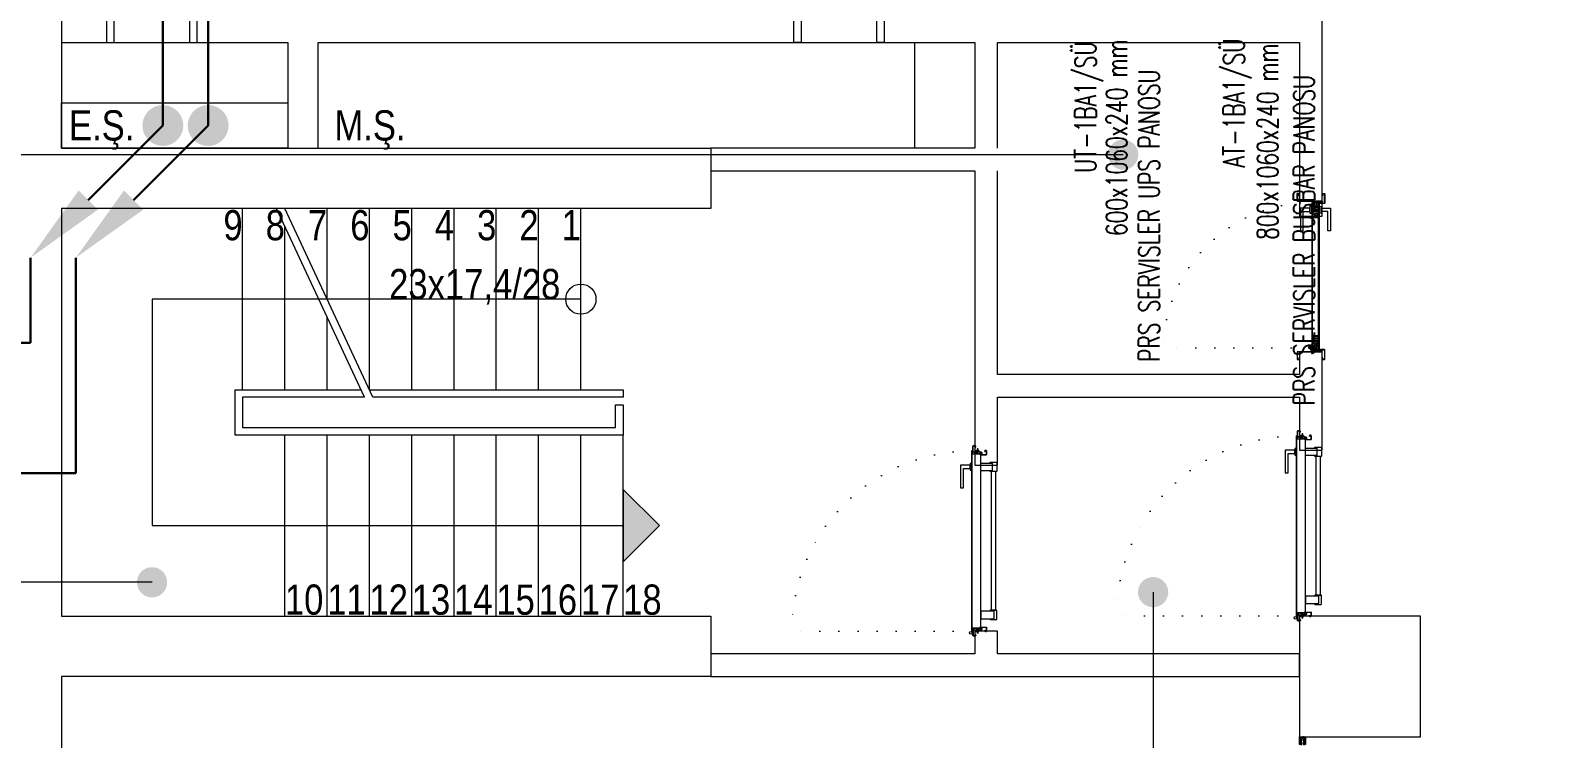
# Model space of a CAD drawing. Header units: metres. Extents: x -17822 to 152406, y -4219 to 19791.
# Drawn here: x 84020 to 85030, y 6389 to 6858 of the extents above; entities that cross this region are included whole.
import ezdxf
from ezdxf.enums import TextEntityAlignment as Align

# ---------------------------------------------------------------- set-up
doc = ezdxf.new("R2010")
doc.units = ezdxf.units.M
doc.header["$LTSCALE"] = 100
doc.header["$MEASUREMENT"] = 0
doc.linetypes.add('DOT2', pattern=[0.125, 0, -0.125])
doc.linetypes.add('HIDDEN', pattern=[0.375, 0.25, -0.125])
doc.layers.get('0').update_dxf_attribs({"color": 9, "lineweight": 9})
for name, color, linetype, lineweight in [('0 @ 1', 9, 'Continuous', 9), ('00', 9, 'Continuous', 9), ('01', 9, 'Continuous', 9), ('06C @ 1', 9, 'Continuous', 9), ('06D', 9, 'Continuous', 9), ('09', 9, 'Continuous', 9), ('10', 9, 'Continuous', 9), ('12', 9, 'Continuous', 9), ('14', 9, 'Continuous', 9), ('19', 9, 'Continuous', 9), ('20', 9, 'DOT2', 9), ('21', 9, 'Continuous', 9), ('21_mahal200', 9, 'Continuous', 9), ('E-AYDINLATMA VE PRİZ PANOSU', 7, 'Continuous', 30), ('E-AŞAĞI İNEN HAT', 7, 'Continuous', 30), ('E-KABLO', 7, 'Continuous', 30)]:
    doc.layers.add(name, color=color, linetype=linetype, lineweight=lineweight)
doc.styles.add('E-YAZI', font='txttw.shx')
doc.styles.add('MuuM_TEXT-STANDART', font='ARIALN.TTF')
doc.dimstyles.new('MuuM_DIM200', dxfattribs={"dimscale": 20, "dimtxt": 2, "dimasz": 1, "dimexe": 1, "dimexo": 1, "dimgap": 1, "dimtad": 1, "dimdec": 1, "dimrnd": 0.5, "dimdsep": 46, "dimtxsty": 'MuuM_TEXT-STANDART', "dimblk": 'ARCHTICK', "dimcen": 0, "dimdle": 0.15, "dimclrd": 256, "dimclre": 256, "dimclrt": 256, "dimadec": 0, "dimazin": 0, "dimtfac": 5, "dimtdec": 1, "dimtix": 1, "dimtmove": 2, "dimatfit": 3, "dimldrblk": 'DOT', "dimfxl": 3, "dimfxlon": 1, "dimtolj": 1, "dimlwd": -1, "dimlwe": -1, "dimarcsym": 0})
pattern_1 = [(225, (-604.72494, -2171.82614), (-0.0883883476, 0.0883883476), []), (135, (-604.72494, -2171.82614), (0.0883883476, 0.0883883476), [])]

# ---------------------------------------------------------------- blocks, each defined once
blk = doc.blocks.new('100_AŞAĞI İNEN HAT')
at = {"layer": 'E-AŞAĞI İNEN HAT', "color": 3, "linetype": 'Continuous'}
blk.add_line((-2.472, -2.471), (0, 0), dxfattribs=at)
at = {"layer": 'E-AŞAĞI İNEN HAT', "color": 4, "linetype": 'Continuous', "const_width": 0.675}
blk.add_lwpolyline([(-0.338, 0, 1), (0.338, 0, 1)], format="xyb", close=True, dxfattribs=at)
at = {"layer": 'E-AŞAĞI İNEN HAT', "color": 3, "linetype": 'Continuous'}
blk.add_solid([(-2.154, -2.789), (-2.79, -2.152), (-4.382, -4.379)], dxfattribs=at)
blk = doc.blocks.new('p-kolon_80x80')
blk.add_lwpolyline([(-40, -40), (40, -40), (40, 40), (-40, 40)], close=True)
blk = doc.blocks.new('1.Bod.Ara.Sitatik Elk')
at = {"layer": '01'}
blk.add_lwpolyline([(1695, -40), (60, -1150.3), (40, -1163.9), (40, -1188.2), (40, -1370), (40, -1370), (40, -1430), (40, -1430), (40, -1850), (470, -1850), (470, -1890), (40, -1890), (40, -2160), (470, -2160), (470, -2200), (40, -2200), (40, -2200), (40, -2200), (40, -2945), (0, -2945), (0, -1142.7), (1968.9, 194.4)], dxfattribs=at)
blk.add_blockref('p-kolon_80x80', (900, -2200), dxfattribs=at)
blk = doc.blocks.new('_ArchTick')
at = {"color": 0, "linetype": 'ByBlock', "const_width": 0.15}
blk.add_lwpolyline([(-0.5, -0.5), (0.5, 0.5)], dxfattribs=at)
blk = doc.blocks.new('_Dot')
at = {"color": 0, "linetype": 'ByBlock', "lineweight": -2}
blk.add_line((-0.5, 0), (-1, 0), dxfattribs=at)
at = {"color": 0, "linetype": 'ByBlock', "const_width": 0.5}
blk.add_lwpolyline([(-0.25, 0, 1), (0.25, 0, 1)], format="xyb", close=True, dxfattribs=at)
blk = doc.blocks.new('p-M01-M02_merdiven-1050')
at = {"layer": '19'}
h = blk.add_hatch(color=256, dxfattribs=at)
h.dxf.hatch_style = 1
edge = h.paths.add_edge_path()
edge.add_arc((210, -344), 10, 270, 630)
h = blk.add_hatch(color=256, dxfattribs=at)
h.dxf.hatch_style = 1
h.paths.add_polyline_path([(84, -372), (36, -372), (60, -396)])
at = {"layer": '19', "linetype": 'Continuous'}
for points in [[(210, -344), (210, -120), (210, -60), (60, -60), (60, -372)], [(145, -200.7), (145, -120), (125, -120), (125, -120), (125, -367), (140, -367), (140, -372), (120, -372), (120, -367), (120, -115), (120, -115), (150, -115), (150, -198.4)], [(150, -120), (270, -120)], [(0, -148), (120, -148)], [(145, -200.7), (270, -142.4)], [(145, -206.3), (270, -148)], [(150, -148), (258, -148)], [(0, -176), (120, -176)], [(150, -176), (198, -176)], [(210, -176), (270, -176)], [(0, -204), (120, -204)], [(150, -204), (270, -204)], [(0, -232), (120, -232)], [(150, -232), (270, -232)], [(0, -260), (120, -260)], [(150, -260), (270, -260)], [(0, -288), (120, -288)], [(150, -288), (270, -288)], [(0, -316), (120, -316)], [(150, -316), (270, -316)], [(0, -344), (120, -344)], [(150, -344), (270, -344)], [(0, -372), (120, -372)]]:
    blk.add_lwpolyline(points, dxfattribs=at)
at = {"layer": '19'}
for points in [[(145, -206.3), (270, -148)], [(150, -204), (150, -372), (150, -372), (145, -372), (145, -372), (145, -206.3)]]:
    blk.add_lwpolyline(points, dxfattribs=at)
blk.add_lwpolyline([(84, -372), (36, -372), (60, -396)], close=True, dxfattribs=at)
blk.add_circle((210, -344), 10, dxfattribs=at)
blk = doc.blocks.new('*U19')
at = {"ltscale": 15}
for p, q in [((-25, 1), (-26, 0)), ((-25, -1), (-26, 0)), ((-23, 1), (-25, 1)), ((-23, 1), (-23, -2)), ((-21, -3), (-18, 3)), ((-21, -3), (-18, 3)), ((-20, -3), (-17, 3)), ((-20, -3), (-16, 3)), ((-18, -3), (-15, 3)), ((-18, -3), (-15, 3)), ((-18, 1), (-18, 2)), ((-17, -3), (-14, 3)), ((-17, -3), (-13, 3)), ((-17, 1), (-17, 2)), ((-15, -3), (-12, 3)), ((-15, -3), (-12, 3)), ((-15, 1), (-15, 2)), ((-14, -3), (-11, 3)), ((-14, -3), (-10, 3)), ((-14, 1), (-14, 2)), ((-12, -3), (-9, 3)), ((-12, -3), (-9, 3)), ((-12, 1), (-12, 2)), ((-11, -3), (-8, 3)), ((-11, -3), (-7, 3)), ((-11, 1), (-11, 2)), ((-9, -3), (-6, 3)), ((-9, -3), (-6, 3)), ((-9, 1), (-9, 2)), ((-8, -3), (-4, 3)), ((-8, -3), (-5, 3)), ((-8, 1), (-8, 2)), ((-6, -3), (-3, 3)), ((-6, -3), (-3, 3)), ((-6, 1), (-6, 2)), ((-5, -3), (-1, 3)), ((-5, -3), (-2, 3)), ((-5, 1), (-5, 2)), ((-3, 1), (-3, 2)), ((0, 4), (-2, 1)), ((-2, 1), (-2, 2)), ((0, 0), (-1, 0)), ((-25, -1), (-23, -2)), ((-9, -2), (-23, -2)), ((-21, -3), (-21, -2)), ((-20, -3), (-19, -2)), ((-20, -2), (-19, -2)), ((-19, -2), (-18, -2)), ((-18, -3), (-18, -2)), ((-17, -3), (-16, -2)), ((-17, -2), (-16, -2)), ((-16, -2), (-15, -2)), ((-15, -3), (-15, -2)), ((-14, -3), (-13, -2)), ((-14, -2), (-13, -2)), ((-13, -2), (-12, -2)), ((-12, -3), (-12, -2)), ((-11, -3), (-10, -2)), ((-11, -2), (-10, -2)), ((-10, -2), (-9, -2)), ((-9, -3), (-9, -2)), ((-8, -2), (-7, -2)), ((-8, -3), (-7, -2)), ((-7, -2), (-6, -2)), ((-6, -3), (-6, -2)), ((-5, -2), (-4, -2)), ((-5, -3), (-4, -2)), ((-4, -2), (-2, -2)), ((0, -4), (-2, -2)), ((0, 0), (-1, 0))]:
    blk.add_line(p, q, dxfattribs=at)
for p, q in [((-7, 1), (-23, 1)), ((-17, 1), (-19, 1)), ((-16, 1), (-17, 1)), ((-14, 1), (-16, 1)), ((-13, 1), (-14, 1)), ((-11, 1), (-13, 1)), ((-10, 1), (-11, 1)), ((-8, 1), (-10, 1)), ((-7, 1), (-8, 1)), ((-5, 1), (-7, 1)), ((-4, 1), (-5, 1)), ((-2, 1), (-4, 1)), ((-2, 1), (-2, 1)), ((0, 0), (0, 4)), ((-2, -2), (-2, -2)), ((0, 0), (0, -4))]:
    blk.add_line(p, q)
for centre, radius, start, end in [((-26, 4), 3.92, 274.361, 322.1025), ((-26, -4), 3.92, 37.8975, 85.639), ((-18, 3), 0.0971, 330.3204, 150.3204), ((-17, 3), 0.0971, 330.3204, 150.3204), ((-15, 3), 0.0971, 330.3204, 150.3204), ((-14, 3), 0.0971, 330.3204, 150.3204), ((-12, 3), 0.0971, 330.3204, 150.3204), ((-11, 3), 0.0971, 330.3204, 150.3204), ((-9, 3), 0.0971, 330.3204, 150.3204), ((-8, 3), 0.0971, 330.3204, 150.3204), ((-6, 3), 0.0971, 330.3204, 150.3204), ((-5, 3), 0.0971, 330.3204, 150.3204), ((-3, 3), 0.0971, 330.3204, 150.3204), ((-2, 3), 0.0971, 330.3204, 150.3204), ((-1, 0), 0.486, 90, 270), ((0, 4), 0.25, 0, 150.0864), ((-21, -3), 0.0971, 150.3204, 330.3204), ((-20, -3), 0.0971, 150.3204, 330.3204), ((-18, -3), 0.0971, 150.3204, 330.3204), ((-17, -3), 0.0971, 150.3204, 330.3204), ((-15, -3), 0.0971, 150.3204, 330.3204), ((-14, -3), 0.0971, 150.3204, 330.3204), ((-12, -3), 0.0971, 150.3204, 330.3204), ((-11, -3), 0.0971, 150.3204, 330.3204), ((-9, -3), 0.0971, 150.3204, 330.3204), ((-8, -3), 0.0971, 150.3204, 330.3204), ((-6, -3), 0.0971, 150.3204, 330.3204), ((-5, -3), 0.0971, 150.3204, 330.3204), ((0, -4), 0.25, 209.9136, 0)]:
    blk.add_arc(centre, radius, start, end, dxfattribs=at)
blk = doc.blocks.new('conta')
at = {"ltscale": 10}
for p, q in [((-2649.9, 5345.5), (-2649.8, 5345.6)), ((-2649.9, 5344.5), (-2649.8, 5344.3)), ((-2649.8, 5344.3), (-2649.7, 5344.3)), ((-2649.7, 5345.4), (-2649.3, 5345.4)), ((-2649.2, 5345.4), (-2649.1, 5345.5)), ((-2649, 5344), (-2648.8, 5343.8)), ((-2648.9, 5344.1), (-2648.7, 5343.9)), ((-2648.8, 5345.1), (-2648.6, 5345.3)), ((-2648.8, 5344.9), (-2648.6, 5345.2)), ((-2648.7, 5343.8), (-2648.7, 5343.8)), ((-2648.6, 5345.3), (-2648.6, 5345.3))]:
    blk.add_line(p, q, dxfattribs=at)
for centre, radius, start, end in [((-2649.8, 5345.5), 0.05, 140.6345, 188.9372), ((-2653, 5345), 3.19, 350.4674, 8.9372), ((-2649.9, 5344.5), 0.02, 170.4674, 213.7451), ((-2649.7, 5345.6), 0.0696, 22.2428, 159.258), ((-2650.9, 5345), 1.24, 340.3382, 16.7772), ((-2649.7, 5344.6), 0.03, 160.3382, 273.2666), ((-2649.7, 5345.4), 0.03, 90, 196.7772), ((-2649.6, 5341.5), 3.01, 80.4362, 93.2666), ((-2649.3, 5345.5), 0.05, 270, 303.0062), ((-2649.2, 5344.1), 0.231, 353.9571, 81.9004), ((-2649.1, 5345.5), 0.03, 4.7972, 123.0062), ((-2649.1, 5344.5), 0.03, 260.4362, 338.7066), ((-2651.2, 5344.8), 2.33, 7.5897, 18.7951), ((-2649, 5345.6), 0.05, 18.7951, 42.1429), ((-2650.2, 5345), 1.27, 338.7066, 23.0418), ((-2648.9, 5344.1), 0.1, 173.9571, 217.2653), ((-2648.8, 5345.1), 0.05, 187.5897, 322.7347), ((-2658.2, 5345.2), 9.36, 353.6857, 357.8537), ((-2648.8, 5344.2), 0.1, 173.6857, 217.2653), ((-2648.8, 5344.8), 0.05, 142.7347, 180.2669), ((-2648.7, 5343.8), 0.05, 217.2653, 307.2653), ((-2648.7, 5343.8), 0.05, 307.2653, 37.2653), ((-2648.6, 5345.3), 0.05, 52.7347, 142.7347), ((-2648.6, 5345.3), 0.05, 322.7347, 52.7347)]:
    blk.add_arc(centre, radius, start, end, dxfattribs=at)
for points, knots in [([(-2649, 5345.6), (-2649, 5345.6), (-2649.1, 5345.7), (-2649.2, 5345.4), (-2649.3, 5345.7), (-2649.4, 5345.5), (-2649.5, 5345.7), (-2649.6, 5345.5), (-2649.7, 5345.6), (-2649.7, 5345.6)], [0.0086373, 0.0086373, 0.0086373, 0.0086373, 0.1097304, 0.3133405, 0.4430081, 0.5658764, 0.7165186, 0.8527974, 0.9648495, 0.9648495, 0.9648495, 0.9648495]), ([(-2649.7, 5344.3), (-2649.7, 5344.3), (-2649.7, 5344.5), (-2649.6, 5344.3), (-2649.3, 5344.4), (-2649.2, 5344.4), (-2649.2, 5344.4)], [0, 0, 0, 0, 0.1008757, 0.3841126, 0.5436166, 0.6906785, 0.6906785, 0.6906785, 0.6906785])]:
    blk.add_open_spline(points, degree=3, knots=knots, dxfattribs=at)
blk = doc.blocks.new('p-yn_sackasa')
at = {"layer": '10', "linetype": 'Continuous'}
for p, q in [((-2.2, 0), (-2.2, -0.2)), ((0, 6.9), (0, 6.2)), ((0, 6.2), (0, 6.9)), ((0.1, 6.9), (0.1, 6.2)), ((0.2, 6.9), (0.2, 6.2)), ((2.7, 7.2), (0.3, 7.2)), ((2.7, 7.2), (0.3, 7.2)), ((2.7, 7), (0.3, 7)), ((0.3, 7), (2.7, 7)), ((0.3, 6.1), (0.8, 6.1)), ((0.7, 6), (0.3, 6)), ((0.3, 5.9), (0.7, 5.9)), ((0.8, 5.9), (0.3, 5.9)), ((0.7, 5.9), (0.7, 6)), ((0.7, -0.7), (0.7, 2.3)), ((0.7, -0.7), (0.7, 2.3)), ((0.8, 5.9), (0.8, 6.1)), ((0.8, -0.7), (0.8, 2.3)), ((0.8, -0.7), (0.8, 2.3)), ((0.9, 2.3), (1, 2.3)), ((0.9, 2.3), (0.9, 2.3)), ((1, 2.5), (1, 2.4)), ((1, 2.5), (1, 2.5)), ((1.1, 2.5), (1.1, 3.7)), ((1.1, 2.5), (1.1, 3.7)), ((1.3, 3.7), (1.3, 2.5)), ((1.3, 2.5), (1.3, 3.7)), ((2.5, 4), (1.4, 4)), ((1.4, 4), (2.5, 4)), ((1.4, 3.8), (2.5, 3.8)), ((2.5, 3.8), (1.4, 3.8)), ((2.5, 3.4), (2.6, 3.7)), ((2.6, 3.7), (2.5, 3.4)), ((2.7, 3.6), (2.6, 3.3)), ((2.7, 3.6), (2.6, 3.3)), ((2.8, 3.3), (2.8, 6.9)), ((2.8, 3.3), (2.8, 6.9)), ((2.9, 3.3), (2.9, 6.9)), ((2.9, 3.3), (2.9, 6.9)), ((-2.9, -1.7), (-2.9, -0.3)), ((-2.9, -0.3), (-2.9, -1.7)), ((-2.8, -0.3), (-2.8, -1.7)), ((-2.8, -0.3), (-2.8, -1.7)), ((-2.2, 0), (-2.7, 0)), ((-2.2, 0), (-2.7, 0)), ((-2.2, -0.1), (-2.7, -0.1)), ((-2.2, -0.2), (-2.7, -0.2)), ((1, -1.8), (-2.7, -1.8)), ((1, -1.9), (-2.7, -1.9)), ((-2.7, -2), (1, -2)), ((1, -2), (-2.7, -2)), ((-2.2, -0.1), (-2.2, 0)), ((0.9, -0.8), (1, -0.8)), ((0.9, -0.8), (0.9, -0.8)), ((1, -0.9), (1, -0.9)), ((1, -0.9), (1, -0.9)), ((1.1, -1), (1.1, -1.7)), ((1.1, -1), (1.1, -1.7)), ((1.3, -1), (1.3, -1.7)), ((1.3, -1), (1.3, -1.7))]:
    blk.add_line(p, q, dxfattribs=at)
for points in [[(0.1, 2.1), (0.7, 2.1), (0.7, -0.5), (0.1, -0.5)], [(0.1, 2.1), (0.4, 2.1), (0.4, -0.5), (0.1, -0.5)]]:
    blk.add_lwpolyline(points, close=True, dxfattribs=at)
for centre, radius, start, end in [((0.3, 6.9), 0.249, 90, 180), ((0.3, 6.9), 0.261, 90, 180), ((0.3, 6.2), 0.249, 181.345, 271.3502), ((0.3, 6.2), 0.261, 180, 270), ((0.3, 6.9), 0.122, 90, 180), ((0.3, 6.2), 0.122, 180, 270), ((0.3, 6.9), 0.11, 90, 180), ((0.3, 6.2), 0.11, 180, 270), ((0.9, 2.3), 0.206, 63.2169, 180), ((0.9, 2.3), 0.219, 63.2153, 180), ((0.9, 2.3), 0.0801, 63.215, 180), ((0.9, 2.3), 0.0674, 63.2144, 180), ((1, 2.5), 0.219, 243.2148, 0), ((1, 2.5), 0.0801, 243.2203, 0), ((1, 2.5), 0.206, 243.2197, 0), ((1, 2.5), 0.0674, 243.2129, 0), ((1.4, 3.7), 0.24, 90, 180), ((1.4, 3.7), 0.253, 90, 180), ((1.4, 3.7), 0.114, 90, 180), ((1.4, 3.7), 0.101, 90, 180), ((2.5, 3.7), 0.249, 342.8613, 90), ((2.5, 3.7), 0.261, 342.8602, 90), ((2.5, 3.7), 0.122, 342.8607, 90), ((2.5, 3.7), 0.11, 342.8621, 90), ((2.7, 3.3), 0.232, 162.8601, 0), ((2.7, 3.3), 0.219, 162.8613, 0), ((2.7, 3.3), 0.0927, 162.8605, 0), ((2.7, 3.3), 0.0801, 162.8624, 0), ((2.7, 6.9), 0.249, 0, 90), ((2.7, 6.9), 0.261, 0, 90), ((2.7, 6.9), 0.122, 0, 90), ((2.7, 6.9), 0.11, 0, 90), ((-2.7, -0.3), 0.24, 90, 180), ((-2.7, -0.3), 0.253, 90, 180), ((-2.7, -1.7), 0.24, 180, 270), ((-2.7, -1.7), 0.253, 180, 270), ((-2.7, -0.3), 0.114, 90, 180), ((-2.7, -0.3), 0.101, 90, 180), ((-2.7, -1.7), 0.114, 180, 270), ((-2.7, -1.7), 0.101, 180, 270), ((0.9, -0.7), 0.206, 180, 296.7851), ((0.9, -0.7), 0.219, 180, 296.785), ((0.9, -0.7), 0.0674, 180, 180.5245), ((0.9, -0.7), 0.0801, 180, 296.785), ((0.9, -0.7), 0.0674, 180, 296.7871), ((1, -1), 0.219, 0, 116.7854), ((1, -1), 0.206, 0, 116.7836), ((1, -1), 0.0801, 0, 116.7811), ((1, -1), 0.0674, 0, 116.7871), ((1, -1.7), 0.114, 270, 0), ((1, -1.7), 0.24, 270, 0), ((1, -1.7), 0.101, 270, 0), ((1, -1.7), 0.253, 270, 0)]:
    blk.add_arc(centre, radius, start, end, dxfattribs=at)
at = {"layer": '10', "xscale": 0.0842696629213483, "yscale": 0.0842696629213483, "zscale": 0.0842696629213483}
blk.add_blockref('*U19', (1, 1.3), dxfattribs=at)
at = {"layer": '14', "xscale": -0.7887640449438696, "yscale": 0.7887640449438696, "zscale": 0.7887640449438204, "rotation": 90}
blk.add_blockref('conta', (4217.8, -2086.4), dxfattribs=at)
blk = doc.blocks.new('*U57')
at = {"layer": '06D'}
for points in [[(8.5, 9.6), (7.9, 9.6), (7.9, 13.6, -0.414214), (8.2, 13.9), (13.7, 13.9, -0.414214), (14.1, 13.6), (14.1, 9.6), (13.5, 9.6)], [(111.5, 9.6), (112.1, 9.6), (112.1, 13.6, 0.414214), (111.7, 13.9), (106.2, 13.9, 0.414214), (105.9, 13.6), (105.9, 9.6), (106.5, 9.6)]]:
    blk.add_lwpolyline(points, format="xyb", dxfattribs=at)
for points in [[(8.5, 10.9), (13.5, 10.9), (13.5, 3.4), (8.5, 3.4)], [(105.9, 13.3), (14.1, 13.3), (14.1, 10.2), (105.9, 10.2)], [(111.5, 12.1), (106.5, 12.1), (106.5, 3.4), (111.5, 3.4)]]:
    blk.add_lwpolyline(points, close=True, dxfattribs=at)
for points in [[(8.8, -2.6), (8.8, -3.8), (13.2, -3.8), (13.2, -2.6), (8.8, -2.6)], [(9.9, -3.8), (9.9, -10.1), (24.9, -10.1), (24.9, -8.2), (12.1, -8.2), (12.1, -8.2), (12.1, -3.8), (9.9, -3.8)]]:
    blk.add_lwpolyline(points, dxfattribs=at)
at = {"layer": '10', "ltscale": 10}
for p, q in [((1, 0.7), (2, 1.3)), ((1, 0.7), (2, 1.3)), ((2, 0.3), (1, 0.3)), ((2, 0.3), (1, 0.3)), ((2, 0.1), (1, 0.1)), ((2, 0.1), (1, 0.1)), ((2, 1.8), (2, 1.3)), ((2.3, 1.8), (2, 1.8)), ((2, 1.8), (2, 1.3)), ((2.3, 1.8), (2, 1.8)), ((2, 1.3), (2, -0.2)), ((2, 1.3), (2, -0.2)), ((2.3, -2.2), (2.3, 3.3)), ((2.3, 1.3), (2.3, 1.8)), ((2.3, 1.3), (2.3, 1.8)), ((2.3, -0.2), (2.3, 1.3)), ((2.3, -0.2), (2.3, 1.3)), ((117.6, 3.4), (2.4, 3.4)), ((2.4, -2.3), (2.4, 3.2)), ((117.5, 3.3), (2.5, 3.3)), ((117.5, -2.3), (117.5, 3.2)), ((117.7, -2.2), (117.7, 3.3)), ((117.7, 1.8), (117.7, 0.3)), ((118, 1.8), (117.7, 1.8)), ((117.7, 0.3), (117.7, -0.2)), ((118, 0.3), (118, 1.8)), ((118, 1.5), (119, 1.5)), ((118, 1.3), (119, 1.3)), ((119, 0.9), (118, 0.3)), ((118, -0.2), (118, 0.3)), ((0.3, -2.5), (0.3, -2.3)), ((0.4, -2.2), (2.2, -2.2)), ((0.4, -2.4), (0.4, -2.4)), ((119.6, -2.6), (0.4, -2.6)), ((119.5, -2.4), (0.5, -2.4)), ((0.5, -2.4), (2.3, -2.4)), ((2, -0.2), (2.3, -0.2)), ((2, -0.2), (2.3, -0.2)), ((119.5, -2.4), (117.6, -2.4)), ((117.7, -0.2), (118, -0.2)), ((119.6, -2.2), (117.7, -2.2)), ((119.5, -2.4), (119.5, -2.4)), ((119.7, -2.5), (119.7, -2.3)), ((120.8, -2), (120.8, -2.4)), ((120.8, -2), (120.8, -2.4)), ((121.1, -2), (121.1, -2.4)), ((121.1, -2), (121.1, -2.4)), ((121.2, -2.2), (121.1, -2.2)), ((121.2, -2.2), (121.1, -2.2)), ((121.2, -2.2), (121.2, -2.3)), ((121.2, -2.2), (121.2, -2.3)), ((121.6, -2.7), (121.7, -2.6)), ((121.6, -2.7), (121.7, -2.6))]:
    blk.add_line(p, q, dxfattribs=at)
blk.add_circle((120.9, -3.3), 0.843, dxfattribs=at)
blk.add_circle((120.9, -3.3), 0.843, dxfattribs=at)
for centre, radius, start, end in [((2.4, 3.3), 0.141, 104.9271, 165.0729), ((117.5, 3.2), 0.05, 0, 90), ((117.6, 3.3), 0.1, 0, 90), ((0.4, -2.3), 0.1, 90, 180), ((0.4, -2.5), 0.1, 180, 270), ((0.5, -2.4), 0.005, 180, 270), ((0.5, -2.4), 0.005, 90, 180), ((2.2, -2.2), 0.05, 270, 0), ((2.3, -2.3), 0.1, 270, 0), ((117.6, -2.3), 0.1, 180, 270), ((117.7, -2.2), 0.05, 180, 270), ((119.5, -2.4), 0.005, 270, 360), ((119.5, -2.4), 0.005, 0, 90), ((119.6, -2.3), 0.1, 0, 90), ((119.6, -2.5), 0.1, 270, 0), ((120.4, -2.3), 0.302, 285.5524, 60.0315), ((120.4, -2.3), 0.302, 285.5524, 60.0315), ((120.4, -2.3), 0.428, 336.352, 37.621), ((120.4, -2.3), 0.428, 336.352, 37.621), ((120.9, -3.3), 1.01, 39.4092, 74.2861), ((120.9, -3.3), 1.01, 39.4092, 74.2861)]:
    blk.add_arc(centre, radius, start, end, dxfattribs=at)
at = {"layer": '20'}
blk.add_lwpolyline([(119.7, -2.4), (119.7, -121.8, -0.414214), (0.3, -2.4, 1)], format="xyb", dxfattribs=at)
blk.add_blockref('p-yn_sackasa', (0, 0))
at = {"xscale": -1}
blk.add_blockref('p-yn_sackasa', (120, 0), dxfattribs=at)
blk = doc.blocks.new('p-kapı kolu')
for points in [[(2.2, 0), (2.2, -1.25), (-2.2, -1.25), (-2.2, 0), (2.2, 0)], [(1.225, -1.25), (1.225, -7.5), (-13.775, -7.5), (-13.775, -5.625), (-1.025, -5.625), (-1.025, -5.625), (-1.025, -1.25), (1.225, -1.25)]]:
    blk.add_lwpolyline(points)
blk = doc.blocks.new('K-AH-01')
at = {"layer": '09'}
h = blk.add_hatch(dxfattribs=at)
h.set_pattern_fill('LOGEND', color=256, scale=10, style=0)
h.set_pattern_definition([(7e-15, (-3944.073, -2726.897), (10, 10), [3, -7]), (7e-15, (-3944.073, -2726.397), (10, 10), [3, -7]), (7e-15, (-3943.573, -2725.397), (10, 10), [2, -8]), (7e-15, (-3943.073, -2724.397), (10, 10), [1.5, -8.5]), (7e-15, (-3943.073, -2723.397), (10, 10), [1, -9]), (7e-15, (-3945.573, -2722.397), (10, 10), [0.5, -2.5, 0.5, -6.5]), (7e-15, (-3944.073, -2721.897), (10, 10), [0.5, -4, 1.5, -4]), (7e-15, (-3942.073, -2721.397), (10, 10), [0.5, -0.5, 0.5, -8.5]), (7e-15, (-3942.573, -2720.897), (10, 10), [0.5, -9.5]), (7e-15, (-3943.073, -2719.897), (10, 10), [1.5, -8.5]), (7e-15, (-3943.073, -2718.897), (10, 10), [2, -8]), (7e-15, (-3943.573, -2717.897), (10, 10), [2.5, -3, 0.5, -4]), (90, (-3947.573, -2723.897), (-10, 10), [0.5, -1, 2.5, -6]), (90, (-3947.073, -2722.897), (-10, 10), [0.5, -0.5, 1.5, -7.5]), (90, (-3946.573, -2718.897), (-10, 10), [1, -9]), (90, (-3946.073, -2722.897), (-10, 10), [2, -3, 0.5, -4.5]), (90, (-3945.573, -2717.397), (-10, 10), [0.5, -9.5]), (90, (-3945.073, -2722.397), (-10, 10), [1.5, -8.5]), (90, (-3944.073, -2721.897), (-10, 10), [1, -9]), (90, (-3943.073, -2721.897), (-10, 10), [0.5, -1.5, 1.5, -6.5]), (90, (-3942.573, -2721.397), (-10, 10), [0.5, -9.5]), (90, (-3942.073, -2723.397), (-10, 10), [1.4, -8.6]), (90, (-3941.573, -2725.397), (-10, 10), [1, -9]), (90, (-3940.573, -2721.397), (-10, 10), [0.5, -9.5]), (90, (-3939.573, -2721.897), (-10, 10), [1.5, -8.5]), (90, (-3938.573, -2721.897), (-10, 10), [1.5, -8.5]), (45, (-3940.073, -2725.8966), (1e-15, 10), [0.7071, -0.7071, 0.7071, -12.020836]), (45, (-3942.073, -2723.3966), (1e-15, 10), [1.4142, -12.727936]), (45, (-3946.073, -2718.3966), (1e-15, 10), [1.4142, -12.727936]), (45, (-3944.073, -2720.8966), (1e-15, 10), [1.4142, -12.727936]), (45, (-3943.573, -2722.8966), (1e-15, 10), [1.4142, -12.727936]), (45, (-3940.573, -2724.8966), (1e-15, 10), [1.4142, -12.727936]), (45, (-3941.573, -2724.3966), (1e-15, 10), [2.12132, -12.020816]), (45, (-3944.573, -2719.8966), (1e-15, 10), [0.7071, -13.435036]), (45, (-3945.073, -2718.8966), (1e-15, 10), [0.7071, -13.435036]), (45, (-3941.073, -2718.8966), (1e-15, 10), [0.7071, -13.435036]), (45, (-3945.073, -2723.8966), (1e-15, 10), [0.7071, -13.435036]), (45, (-3939.573, -2720.3966), (1e-15, 10), [0.7071, -13.435036]), (45, (-3943.073, -2721.3966), (1e-15, 10), [0.7071, -13.435036]), (45, (-3942.073, -2720.3966), (1e-15, 10), [0.7071, -13.435036]), (135, (-3942.573, -2722.3966), (-10, 1e-15), [0.7071, -0.7071, 2.12132, -10.606616]), (135, (-3941.073, -2722.3966), (-10, 1e-15), [0.7071, -13.435036]), (135, (-3941.073, -2725.8966), (-10, 1e-15), [0.7071, -13.435036]), (135, (-3943.073, -2723.3966), (-10, 1e-15), [0.7071, -13.435036]), (135, (-3941.573, -2721.3966), (-10, 1e-15), [0.7071, -13.435036]), (135, (-3944.073, -2723.8966), (-10, 1e-15), [0.7071, -13.435036]), (135, (-3940.073, -2723.8966), (-10, 1e-15), [0.7071, -13.435036]), (135, (-3947.073, -2726.8966), (-10, 1e-15), [0.7071, -13.435036]), (135, (-3946.573, -2726.3966), (-10, 1e-15), [1.4142, -12.727936]), (135, (-3946.073, -2725.8966), (-10, 1e-15), [1.4142, -12.727936]), (135, (-3945.073, -2725.8966), (-10, 1e-15), [1.4142, -12.727936]), (135, (-3944.573, -2724.8966), (-10, 1e-15), [1.4142, -12.727936]), (135, (-3940.573, -2720.8966), (-10, 1e-15), [1.4142, -12.727936]), (135, (-3938.573, -2725.8966), (-10, 1e-15), [1.4142, -12.727936]), (135, (-3938.073, -2717.8966), (-10, 1e-15), [1.4142, -12.727936]), (135, (-3938.073, -2718.8966), (-10, 1e-15), [1.4142, -12.727936]), (135, (-3939.073, -2719.3966), (-10, 1e-15), [1.4142, -12.727936]), (135, (-3946.073, -2719.3966), (-10, 1e-15), [2.12132, -12.020816]), (135, (-3939.573, -2720.3966), (-10, 1e-15), [2.12132, -12.020816]), (26.56505, (-3945.0727, -2717.3966), (10, 4e-09), [1.118, -21.24268]), (26.56505, (-3945.0727, -2722.3966), (10, 4e-09), [1.118, -21.24268]), (26.56505, (-3944.0727, -2719.3966), (10, 4e-09), [1.118, -21.24268]), (26.56505, (-3941.0727, -2726.3966), (10, 4e-09), [1.118, -21.24268]), (26.56505, (-3941.5727, -2725.3966), (10, 4e-09), [1.118, -21.24268]), (26.56505, (-3944.5727, -2723.3966), (10, 4e-09), [1.118, -21.24268]), (26.56505, (-3944.5727, -2718.3966), (10, 4e-09), [1.118, -21.24268]), (26.56505, (-3941.5727, -2721.3966), (10, 4e-09), [2.236, -20.12468]), (63.43495, (-3941.5727, -2719.8966), (5e-10, 10), [1.118, -21.24268]), (63.43495, (-3940.0727, -2722.8966), (5e-10, 10), [1.118, -21.24268]), (63.43495, (-3945.0727, -2720.8966), (5e-10, 10), [1.118, -21.24268]), (63.43495, (-3947.0727, -2720.3966), (5e-10, 10), [1.118, -21.24268]), (63.43495, (-3941.0727, -2722.3966), (5e-10, 10), [1.118, -21.24268]), (63.43495, (-3942.0727, -2722.3966), (5e-10, 10), [1.118, -21.24268]), (63.43495, (-3946.0727, -2720.8966), (5e-10, 10), [2.236, -20.12468]), (63.43495, (-3938.5727, -2724.3966), (5e-10, 10), [2.236, -20.12468]), (63.43495, (-3939.5727, -2723.8966), (5e-10, 10), [2.236, -20.12468]), (116.56505, (-3947.5727, -2725.3966), (-4e-09, 10), [1.118, -21.24268]), (116.56505, (-3947.5727, -2719.8966), (-4e-09, 10), [1.118, -21.24268]), (116.56505, (-3945.5727, -2726.8966), (-4e-09, 10), [1.118, -21.24268]), (116.56505, (-3946.5727, -2717.8966), (-4e-09, 10), [1.118, -21.24268]), (116.56505, (-3945.5727, -2723.8966), (-4e-09, 10), [1.118, -21.24268]), (116.56505, (-3943.5727, -2722.8966), (-4e-09, 10), [1.118, -21.24268]), (116.56505, (-3942.5727, -2720.8966), (-4e-09, 10), [1.118, -21.24268]), (116.56505, (-3947.0727, -2724.8966), (3.2e-06, 10.0000016), [1.118, -21.24268]), (116.56505, (-3944.5727, -2723.3966), (-4e-09, 10), [1.118, -21.24268]), (116.56505, (-3941.5727, -2724.3966), (-4e-09, 10), [1.118, -21.24268]), (116.56505, (-3940.5727, -2723.3966), (-4e-09, 10), [1.118, -21.24268]), (116.56505, (-3938.5727, -2720.3966), (-4e-09, 10), [1.118, -21.24268]), (116.56505, (-3946.0727, -2717.3966), (-4e-09, 10), [1.118, -21.24268]), (116.56505, (-3947.5727, -2717.8966), (-4e-09, 10), [2.236, -20.12468]), (116.56505, (-3946.0727, -2724.8966), (-4e-09, 10), [2.236, -20.12468]), (153.43495, (-3947.5727, -2726.3966), (-10, 5e-10), [1.118, -21.24268]), (153.43495, (-3939.0727, -2726.8966), (-10, 5e-10), [1.118, -21.24268]), (153.43495, (-3939.5727, -2721.8966), (-10, 5e-10), [1.118, -21.24268]), (153.43495, (-3943.5727, -2725.3966), (-10, 5e-10), [1.118, -21.24268]), (153.43495, (-3944.0727, -2726.3966), (-10, 5e-10), [1.118, -21.24268]), (153.43495, (-3943.0727, -2724.3966), (-10, 5e-10), [1.118, -21.24268]), (153.43495, (-3940.0727, -2718.3966), (-10, 5e-10), [1.118, -21.24268]), (153.43495, (-3939.0727, -2717.8966), (-10, 5e-10), [2.236, -20.12468])])
h.paths.add_polyline_path([(10.8, 6.5), (10.8, 2.5), (0.8, 2.5), (0.8, 6.5)])
h = blk.add_hatch(dxfattribs=at)
h.set_pattern_fill('LOGEND', color=256, scale=10, style=0)
h.set_pattern_definition([(7e-15, (-3938.781, -2726.897), (10, 10), [3, -7]), (7e-15, (-3938.781, -2726.397), (10, 10), [3, -7]), (7e-15, (-3938.281, -2725.397), (10, 10), [2, -8]), (7e-15, (-3937.781, -2724.397), (10, 10), [1.5, -8.5]), (7e-15, (-3937.781, -2723.397), (10, 10), [1, -9]), (7e-15, (-3940.281, -2722.397), (10, 10), [0.5, -2.5, 0.5, -6.5]), (7e-15, (-3938.781, -2721.897), (10, 10), [0.5, -4, 1.5, -4]), (7e-15, (-3936.781, -2721.397), (10, 10), [0.5, -0.5, 0.5, -8.5]), (7e-15, (-3937.281, -2720.897), (10, 10), [0.5, -9.5]), (7e-15, (-3937.781, -2719.897), (10, 10), [1.5, -8.5]), (7e-15, (-3937.781, -2718.897), (10, 10), [2, -8]), (7e-15, (-3938.281, -2717.897), (10, 10), [2.5, -3, 0.5, -4]), (90, (-3942.281, -2723.897), (-10, 10), [0.5, -1, 2.5, -6]), (90, (-3941.781, -2722.897), (-10, 10), [0.5, -0.5, 1.5, -7.5]), (90, (-3941.281, -2718.897), (-10, 10), [1, -9]), (90, (-3940.781, -2722.897), (-10, 10), [2, -3, 0.5, -4.5]), (90, (-3940.281, -2717.397), (-10, 10), [0.5, -9.5]), (90, (-3939.781, -2722.397), (-10, 10), [1.5, -8.5]), (90, (-3938.781, -2721.897), (-10, 10), [1, -9]), (90, (-3937.781, -2721.897), (-10, 10), [0.5, -1.5, 1.5, -6.5]), (90, (-3937.281, -2721.397), (-10, 10), [0.5, -9.5]), (90, (-3936.781, -2723.397), (-10, 10), [1.4, -8.6]), (90, (-3936.281, -2725.397), (-10, 10), [1, -9]), (90, (-3935.281, -2721.397), (-10, 10), [0.5, -9.5]), (90, (-3934.281, -2721.897), (-10, 10), [1.5, -8.5]), (90, (-3933.281, -2721.897), (-10, 10), [1.5, -8.5]), (45, (-3934.781, -2725.8966), (1e-15, 10), [0.7071, -0.7071, 0.7071, -12.020836]), (45, (-3936.781, -2723.3966), (1e-15, 10), [1.4142, -12.727936]), (45, (-3940.781, -2718.3966), (1e-15, 10), [1.4142, -12.727936]), (45, (-3938.781, -2720.8966), (1e-15, 10), [1.4142, -12.727936]), (45, (-3938.281, -2722.8966), (1e-15, 10), [1.4142, -12.727936]), (45, (-3935.281, -2724.8966), (1e-15, 10), [1.4142, -12.727936]), (45, (-3936.281, -2724.3966), (1e-15, 10), [2.12132, -12.020816]), (45, (-3939.281, -2719.8966), (1e-15, 10), [0.7071, -13.435036]), (45, (-3939.781, -2718.8966), (1e-15, 10), [0.7071, -13.435036]), (45, (-3935.781, -2718.8966), (1e-15, 10), [0.7071, -13.435036]), (45, (-3939.781, -2723.8966), (1e-15, 10), [0.7071, -13.435036]), (45, (-3934.281, -2720.3966), (1e-15, 10), [0.7071, -13.435036]), (45, (-3937.781, -2721.3966), (1e-15, 10), [0.7071, -13.435036]), (45, (-3936.781, -2720.3966), (1e-15, 10), [0.7071, -13.435036]), (135, (-3937.281, -2722.3966), (-10, 1e-15), [0.7071, -0.7071, 2.12132, -10.606616]), (135, (-3935.781, -2722.3966), (-10, 1e-15), [0.7071, -13.435036]), (135, (-3935.781, -2725.8966), (-10, 1e-15), [0.7071, -13.435036]), (135, (-3937.781, -2723.3966), (-10, 1e-15), [0.7071, -13.435036]), (135, (-3936.281, -2721.3966), (-10, 1e-15), [0.7071, -13.435036]), (135, (-3938.781, -2723.8966), (-10, 1e-15), [0.7071, -13.435036]), (135, (-3934.781, -2723.8966), (-10, 1e-15), [0.7071, -13.435036]), (135, (-3941.781, -2726.8966), (-10, 1e-15), [0.7071, -13.435036]), (135, (-3941.281, -2726.3966), (-10, 1e-15), [1.4142, -12.727936]), (135, (-3940.781, -2725.8966), (-10, 1e-15), [1.4142, -12.727936]), (135, (-3939.781, -2725.8966), (-10, 1e-15), [1.4142, -12.727936]), (135, (-3939.281, -2724.8966), (-10, 1e-15), [1.4142, -12.727936]), (135, (-3935.281, -2720.8966), (-10, 1e-15), [1.4142, -12.727936]), (135, (-3933.281, -2725.8966), (-10, 1e-15), [1.4142, -12.727936]), (135, (-3932.781, -2717.8966), (-10, 1e-15), [1.4142, -12.727936]), (135, (-3932.781, -2718.8966), (-10, 1e-15), [1.4142, -12.727936]), (135, (-3933.781, -2719.3966), (-10, 1e-15), [1.4142, -12.727936]), (135, (-3940.781, -2719.3966), (-10, 1e-15), [2.12132, -12.020816]), (135, (-3934.281, -2720.3966), (-10, 1e-15), [2.12132, -12.020816]), (26.56505, (-3939.7813, -2717.3966), (10, 4e-09), [1.118, -21.24268]), (26.56505, (-3939.7813, -2722.3966), (10, 4e-09), [1.118, -21.24268]), (26.56505, (-3938.7813, -2719.3966), (10, 4e-09), [1.118, -21.24268]), (26.56505, (-3935.7813, -2726.3966), (10, 4e-09), [1.118, -21.24268]), (26.56505, (-3936.2813, -2725.3966), (10, 4e-09), [1.118, -21.24268]), (26.56505, (-3939.2813, -2723.3966), (10, 4e-09), [1.118, -21.24268]), (26.56505, (-3939.2813, -2718.3966), (10, 4e-09), [1.118, -21.24268]), (26.56505, (-3936.2813, -2721.3966), (10, 4e-09), [2.236, -20.12468]), (63.43495, (-3936.2813, -2719.8966), (5e-10, 10), [1.118, -21.24268]), (63.43495, (-3934.7813, -2722.8966), (5e-10, 10), [1.118, -21.24268]), (63.43495, (-3939.7813, -2720.8966), (5e-10, 10), [1.118, -21.24268]), (63.43495, (-3941.7813, -2720.3966), (5e-10, 10), [1.118, -21.24268]), (63.43495, (-3935.7813, -2722.3966), (5e-10, 10), [1.118, -21.24268]), (63.43495, (-3936.7813, -2722.3966), (5e-10, 10), [1.118, -21.24268]), (63.43495, (-3940.7813, -2720.8966), (5e-10, 10), [2.236, -20.12468]), (63.43495, (-3933.2813, -2724.3966), (5e-10, 10), [2.236, -20.12468]), (63.43495, (-3934.2813, -2723.8966), (5e-10, 10), [2.236, -20.12468]), (116.56505, (-3942.2813, -2725.3966), (-4e-09, 10), [1.118, -21.24268]), (116.56505, (-3942.2813, -2719.8966), (-4e-09, 10), [1.118, -21.24268]), (116.56505, (-3940.2813, -2726.8966), (-4e-09, 10), [1.118, -21.24268]), (116.56505, (-3941.2813, -2717.8966), (-4e-09, 10), [1.118, -21.24268]), (116.56505, (-3940.2813, -2723.8966), (-4e-09, 10), [1.118, -21.24268]), (116.56505, (-3938.2813, -2722.8966), (-4e-09, 10), [1.118, -21.24268]), (116.56505, (-3937.2813, -2720.8966), (-4e-09, 10), [1.118, -21.24268]), (116.56505, (-3941.7813, -2724.8966), (3.2e-06, 10.0000016), [1.118, -21.24268]), (116.56505, (-3939.2813, -2723.3966), (-4e-09, 10), [1.118, -21.24268]), (116.56505, (-3936.2813, -2724.3966), (-4e-09, 10), [1.118, -21.24268]), (116.56505, (-3935.2813, -2723.3966), (-4e-09, 10), [1.118, -21.24268]), (116.56505, (-3933.2813, -2720.3966), (-4e-09, 10), [1.118, -21.24268]), (116.56505, (-3940.7813, -2717.3966), (-4e-09, 10), [1.118, -21.24268]), (116.56505, (-3942.2813, -2717.8966), (-4e-09, 10), [2.236, -20.12468]), (116.56505, (-3940.7813, -2724.8966), (-4e-09, 10), [2.236, -20.12468]), (153.43495, (-3942.2813, -2726.3966), (-10, 5e-10), [1.118, -21.24268]), (153.43495, (-3933.7813, -2726.8966), (-10, 5e-10), [1.118, -21.24268]), (153.43495, (-3934.2813, -2721.8966), (-10, 5e-10), [1.118, -21.24268]), (153.43495, (-3938.2813, -2725.3966), (-10, 5e-10), [1.118, -21.24268]), (153.43495, (-3938.7813, -2726.3966), (-10, 5e-10), [1.118, -21.24268]), (153.43495, (-3937.7813, -2724.3966), (-10, 5e-10), [1.118, -21.24268]), (153.43495, (-3934.7813, -2718.3966), (-10, 5e-10), [1.118, -21.24268]), (153.43495, (-3933.7813, -2717.8966), (-10, 5e-10), [2.236, -20.12468])])
h.paths.add_polyline_path([(89.1, 2.5), (89.1, 6.5), (99.1, 6.5), (99.1, 2.5)])
at = {"layer": '10'}
for points in [[(-0.4, -1.7), (1.3, -1.7, 0.414214), (1.6, -1.4), (1.6, 1.1, 0.414214), (1.3, 1.4, 0.414214), (1, 1.1), (1, 0.2), (0.2, 0.2), (0.2, 16.4, 0.414214), (-0.1, 16.7), (-4.6, 16.7, 0.414214), (-4.9, 16.4), (-4.9, 15.3, 0.414214), (-4.6, 15), (-3.5, 15), (-3.5, 15.2), (-4.6, 15.2, -0.414214), (-4.7, 15.3), (-4.7, 16.4, -0.414214), (-4.6, 16.5), (-0.2, 16.5), (-0.1, 16.5, -0.414214), (0, 16.4), (0, 0), (1.2, 0), (1.2, 1.1, -0.414214), (1.3, 1.2, -0.414214), (1.4, 1.1), (1.4, -1.4, -0.414214), (1.3, -1.5), (-0.4, -1.5), (-4.6, -1.5, -0.414214), (-4.7, -1.4), (-4.7, -0.3, -0.414214), (-4.6, -0.2), (-3.5, -0.2), (-3.5, 0), (-4.6, 0, 0.414214), (-4.9, -0.3), (-4.9, -1.4, 0.414214), (-4.6, -1.7)], [(100.4, -1.7), (98.7, -1.7, -0.414214), (98.4, -1.4), (98.4, 1.1, -0.414214), (98.7, 1.4, -0.414214), (99, 1.1), (99, 0.2), (99.8, 0.2), (99.8, 16.4, -0.414214), (100.1, 16.7), (104.6, 16.7, -0.414214), (104.9, 16.4), (104.9, 15.3, -0.414214), (104.6, 15), (103.5, 15), (103.5, 15.2), (104.6, 15.2, 0.414214), (104.7, 15.3), (104.7, 16.4, 0.414214), (104.6, 16.5), (100.2, 16.5), (100.1, 16.5, 0.414214), (100, 16.4), (100, 0), (98.8, 0), (98.8, 1.1, 0.414214), (98.7, 1.2, 0.414214), (98.6, 1.1), (98.6, -1.4, 0.414214), (98.7, -1.5), (100.4, -1.5), (104.6, -1.5, 0.414214), (104.7, -1.4), (104.7, -0.3, 0.414214), (104.6, -0.2), (103.5, -0.2), (103.5, 0), (104.6, 0, -0.414214), (104.9, -0.3), (104.9, -1.4, -0.414214), (104.6, -1.7)], [(2.1, 7.6), (0.8, 7), (0.8, 4.1), (0.6, 4.1), (0.6, 7.1), (2, 7.8, -14.796002)]]:
    blk.add_lwpolyline(points, format="xyb", close=True, dxfattribs=at)
blk.add_circle((2.7, 8.1), 0.55, dxfattribs=at)
at = {"layer": '12'}
for points in [[(0.8, 6.5), (99.1, 6.5), (99.1, 7), (0.8, 7)], [(0.8, 2.5), (10.8, 2.5), (10.8, 6.5), (0.8, 6.5)], [(0.8, 2.5), (99.1, 2.5), (99.1, 2), (0.8, 2)], [(89.1, 2.5), (99.1, 2.5), (99.1, 6.5), (89.1, 6.5)]]:
    blk.add_lwpolyline(points, close=True, dxfattribs=at)
at = {"layer": '20'}
blk.add_lwpolyline([(2.7, 8.1), (2.7, 105.2)], dxfattribs=at)
at = {"layer": '20', "linetype": 'HIDDEN'}
for points in [[(2, 6.9), (2, 5.4), (3.5, 5.4), (3.5, 6.9)], [(2.2, 7.6), (2.2, 5.6), (3.3, 5.6), (3.3, 7.6)]]:
    blk.add_lwpolyline(points, dxfattribs=at)
at = {"layer": '20'}
blk.add_arc((0.8, 7), 98.3, 357.0842, 88.8632, dxfattribs=at)
at = {"layer": '06C @ 1', "xscale": -1, "rotation": 180}
blk.add_blockref('p-kapı kolu', (94.1, 7), dxfattribs=at)
at = {"layer": '06C @ 1'}
blk.add_blockref('p-kapı kolu', (94.1, 2), dxfattribs=at)
blk = doc.blocks.new('p-strahle-alüminyumdoğramaprofili')
at = {"layer": '10'}
h = blk.add_hatch(dxfattribs=at)
h.set_pattern_fill('NET', color=256, angle=315, style=0)
h.set_pattern_definition(pattern_1)
h.paths.add_polyline_path([(-4.6, 2.6), (-4.7, 2.6), (-4.7, 2.8), (-4.7, 2.8), (-4.7, 2.8), (-4.7, 2.9), (-5, 2.9), (-5, 2.8), (-4.9, 2.8), (-5, 2.6), (-5.1, 2.7), (-5.2, 2.3), (-5.1, 2.3), (-5.1, 2.3), (-5, 2.5, 0.2599), (-4.9, 2.3), (-4.7, 2.3, 0.382682)])
h.paths.add_polyline_path([(-4.9, 2.5), (-4.7, 2.5, -2.16717)], flags=16)
h = blk.add_hatch(dxfattribs=at)
h.set_pattern_fill('NET', color=256, angle=315, style=0)
h.set_pattern_definition(pattern_1)
h.paths.add_polyline_path([(-4.6, 0.9), (-4.7, 0.9), (-4.7, 0.8), (-4.7, 0.7), (-4.7, 0.7), (-4.7, 0.6), (-5, 0.6), (-5, 0.7), (-4.9, 0.7), (-5, 0.9), (-5.1, 0.9), (-5.2, 1.2), (-5.1, 1.2), (-5.1, 1.2), (-5, 1, -0.2599), (-4.9, 1.2), (-4.7, 1.2, -0.382682)])
h.paths.add_polyline_path([(-4.9, 1), (-4.7, 1, 2.16717)], flags=16)
h = blk.add_hatch(dxfattribs=at)
h.set_pattern_fill('NET', color=256, angle=315, style=0)
h.set_pattern_definition([(225, (-608.45214, -2173.53612), (-0.0883883476, 0.0883883476), []), (135, (-608.45214, -2173.53612), (0.0883883476, 0.0883883476), [])])
h.paths.add_polyline_path([(-3.5, 2.3), (-3.5, 2.6), (-4.5, 2.6), (-4.5, 2.3)])
h = blk.add_hatch(dxfattribs=at)
h.set_pattern_fill('NET', color=256, angle=315, style=0)
h.set_pattern_definition([(225, (-608.45214, -2180.04526), (-0.0883883476, 0.0883883476), []), (135, (-608.45214, -2180.04526), (0.0883883476, 0.0883883476), [])])
h.paths.add_polyline_path([(-3.5, 0.9), (-3.5, 1.2), (-4.5, 1.2), (-4.5, 0.9)])
h = blk.add_hatch(dxfattribs=at)
h.set_pattern_fill('NET', color=256, angle=315, style=0)
h.set_pattern_definition([(225, (-629.50454, -2177.58922), (-0.0883883476, 0.0883883476), []), (135, (-629.50454, -2177.58922), (0.0883883476, 0.0883883476), [])])
h.paths.add_polyline_path([(0, 0.7), (0, 1.7), (-0.2, 1.7), (-0.2, 0.7)])
for points in [[(-5.1, 2.7), (-5.2, 2.3)], [(-5.1, 0.9), (-5.2, 1.2)], [(-4.9, 3.6), (-4.9, 3.2), (-4.6, 3.2), (-4.6, 2.9), (-4.5, 2.9), (-4.6, 2.6), (-4.7, 2.6), (-4.7, 2.8), (-4.7, 2.8), (-4.7, 2.8), (-4.7, 3), (-5, 3), (-5, 2.8), (-4.9, 2.8), (-5, 2.6), (-5.1, 2.7), (-5.1, 3.8), (-0.1, 3.8)], [(-5, 2.5), (-5.1, 2.3), (-5.1, 2.3)], [(-5, 1), (-5.1, 1.2), (-5.1, 1.2)], [(-4.7, 2.9), (-5, 2.9)], [(-4.7, 0.6), (-5, 0.6)], [(-2.8, 0.2), (-2.7, 0.2), (-2.7, 0), (-4.9, 0), (-4.9, 0.2), (-4.6, 0.2), (-4.6, 0.7), (-2.7, 0.7)], [(-4.5, 2.9), (-4.5, 2.9), (-4.5, 2.3)], [(-4.5, 0.9), (-4.5, 0.9), (-4.5, 1.3)], [(-3.5, 2.3), (-3.5, 2.6)], [(-3.5, 1.3), (-3.5, 0.9)], [(-2.1, 0.9), (-2.1, 2.6)], [(-0.2, 0.7), (0, 0.7), (0, 1.7)], [(-0.2, 1.7), (0, 1.7)]]:
    blk.add_lwpolyline(points, dxfattribs=at)
for points in [[(-0.2, 2.7), (-0.2, 2.2), (0, 2.2), (0, 2.1), (-0.2, 2.1), (-0.2, 0.4), (0, 0.4), (0, 0), (-0.1, 0), (-0.1, -0.2), (-5.1, -0.2), (-5.1, 0.9), (-5, 0.9), (-4.9, 0.7), (-5, 0.7), (-5, 0.3), (-4.7, 0.3), (-4.7, 0.9), (-4.6, 0.9), (-4.5, 0.9), (-1.3, 0.9), (-1.2, 1.2), (-0.9, 1.2), (-0.9, 0.6), (-0.6, 0.6), (-0.6, 2.7)], [(-2, 0.8), (-1.4, 0.8), (-1.4, 0.1), (-1.3, 0), (-1.3, 0), (-2.1, 0), (-2.1, 0.1), (-2, 0.2)]]:
    blk.add_lwpolyline(points, close=True, dxfattribs=at)
for points in [[(-0.6, 3.3), (-0.6, 3.6), (-4.9, 3.6), (-4.9, 3.6, 0.561743), (-5, 3.7, 0.595966), (-4.9, 3.6, -2.204878)], [(-4.7, 2.5), (-4.9, 2.5, 1)], [(-4.7, 1), (-4.9, 1, -1)], [(-4.6, 2.9), (-4.5, 3.4, -0.833203), (-4.2, 3.4, -0.447088)], [(-4.5, 2.6), (-1.2, 2.6, -0.414214), (-0.9, 2.2), (-0.9, 1.2)], [(-4.2, 3.4), (-4.2, 3, 0.414214), (-4.1, 2.9), (-0.8, 2.9), (-0.8, 3.6)], [(-2.7, 0.7), (-2.7, 0.3), (-2.8, 0.3, 1), (-2.8, 0.2, -1)], [(-0.1, 3.8), (-0.1, 3.6), (-0.5, 3.6), (-0.5, 3.1, -1), (-0.7, 3.1)], [(-0.7, 3.1, -0.305404), (-0.6, 3.3, -5.773092)]]:
    blk.add_lwpolyline(points, format="xyb", dxfattribs=at)
for centre, radius, start, end in [((-4.7, 2.5), 0.253, 168.6676, 234.1258), ((-4.7, 1.1), 0.253, 125.8742, 191.3324), ((-4.8, 2.4), 0.125, 139.5402, 40.4598), ((-4.8, 1.1), 0.125, 319.5402, 220.4598), ((-4.8, 2.5), 0.273, 305.9738, 36.4289), ((-4.8, 1), 0.273, 323.5711, 54.0262)]:
    blk.add_arc(centre, radius, start, end, dxfattribs=at)
blk = doc.blocks.new('ttttttttttttt')
for points in [[(3983.5, -30733.6), (3983.5, -30748.6)], [(3988.5, -30733.6), (3983.5, -30733.6)], [(3988.5, -30733.6), (3988.5, -30748.6)], [(4043.5, -30733.6), (4038.5, -30733.6)], [(4038.5, -30733.6), (4038.5, -30748.6)], [(4043.5, -30733.6), (4043.5, -30748.6)], [(3988.5, -30748.6), (3983.5, -30748.6)], [(4034.5, -30748.6), (3988.5, -30748.6)], [(4034.5, -30748.6), (4034.5, -30798.6)], [(4034.5, -30748.6), (4038.5, -30748.6)], [(4043.5, -30748.6), (4038.5, -30748.6)], [(4038.5, -30748.6), (4038.5, -30798.6)]]:
    blk.add_lwpolyline(points)
blk.add_arc((4038.5, -30748.6), 50, 180, 270)
blk = doc.blocks.new('1.Bod.Ara.Mimari Elk')
at = {"layer": '00'}
for points in [[(660, -1850), (660, -1780), (860, -1780), (860, -1895), (875, -1895), (875, -1765), (660, -1765), (660, -1329.43), (645, -1329.43), (645, -1765), (40, -1765), (40, -1780), (190, -1780), (190, -1850), (210, -1850), (210, -1780), (645, -1780), (645, -1850)], [(645, -1850), (645, -1850), (645, -1850), (470, -1850), (470, -1865), (645, -1865), (645, -2060), (660, -2060), (660, -2015), (860, -2015), (860, -2050), (875, -2050), (875, -1985), (860, -1985), (860, -2000), (660, -2000), (660, -1865)], [(860, -2185), (660, -2185), (660, -2170), (645, -2170), (645, -2185), (470, -2185), (470, -2200), (645, -2200), (645, -2200), (860, -2200), (860, -2185)]]:
    blk.add_lwpolyline(points, dxfattribs=at)
at = {"layer": '06D'}
for points in [[(605, -1780), (605, -1850)], [(190, -1850), (40, -1850), (40, -1820), (190, -1820), (190, -1850)]]:
    blk.add_lwpolyline(points, dxfattribs=at)
for name, p, rotation in [('ttttttttttttt', (4113.49, -32513.6), 180), ('K-AH-01', (875, -1985), 90.00000000000001), ('p-M01-M02_merdiven-1050', (40, -2160), 90)]:
    blk.add_blockref(name, p, dxfattribs=dict(rotation=rotation))
at = {"xscale": -1, "rotation": 180}
blk.add_blockref('ttttttttttttt', (-3458.46, -32513.6), dxfattribs=at)
at = {"layer": '0 @ 1', "linetype": 'Continuous', "rotation": 90}
blk.add_blockref('p-strahle-alüminyumdoğramaprofili', (863.76, -2239.89), dxfattribs=at)
at = {"layer": '10', "rotation": 270}
for p in [(860.54, -2040.15), (645.54, -2050.15)]:
    blk.add_blockref('*U57', p, dxfattribs=at)
at = {"layer": '21', "style": 'MuuM_TEXT-STANDART'}
for s, p in [('E.Ş.', (44.98, -1844.91)), ('M.Ş.', (220.79, -1844.91)), ('10', (188, -2159)), ('11', (216, -2159)), ('12', (244, -2159)), ('13', (272, -2159)), ('14', (300, -2159)), ('15', (328, -2159)), ('16', (356, -2159)), ('17', (384, -2159)), ('18', (412, -2159))]:
    blk.add_text(s, height=20, dxfattribs=at).set_placement(p)
for s, p in [('9', (160, -1911)), ('8', (188, -1911)), ('7', (216, -1911)), ('6', (244, -1911)), ('5', (272, -1911)), ('4', (300, -1911)), ('3', (328, -1911)), ('2', (356, -1911)), ('1', (384, -1911)), ('23x17,4/28', (370.39, -1950))]:
    blk.add_text(s, height=20, dxfattribs=at).set_placement(p, align=Align.RIGHT)
at = {"layer": '21_mahal200'}
for points in [[(743.13, -1854.32), (-109.01, -1854.32)], [(100, -2137.53), (-109.01, -2137.53)], [(762.98, -2144.06), (762.98, -2416.99)]]:
    blk.add_leader(points, dimstyle='MuuM_DIM200', override={"dimasz": 1, "dimfxl": 10}, dxfattribs=at)

msp = doc.modelspace()

# ---------------------------------------------------------------- linework, layer by layer
at = {"layer": 'E-KABLO', "color": 4}
msp.add_line((84107.16, 6795), (84107.16, 7042.56), dxfattribs=at)
at = {"layer": 'E-KABLO', "color": 6}
msp.add_line((84137.16, 6795), (84137.16, 7017.56), dxfattribs=at)
at = {"layer": 'E-KABLO'}
for p, q in [((84019.52, 6707.41), (84019.52, 6651.09)), ((84049.52, 6707.41), (84049.52, 6564.69)), ((83261.41, 6651.09), (84019.52, 6651.09)), ((83248.71, 6564.69), (84049.52, 6564.69))]:
    msp.add_line(p, q, dxfattribs=at)

# ---------------------------------------------------------------- block references
for name in ['1.Bod.Ara.Mimari Elk', '1.Bod.Ara.Sitatik Elk']:
    msp.add_blockref(name, (84000, 8630))
at = {"layer": 'E-AŞAĞI İNEN HAT', "xscale": 20, "yscale": 20, "zscale": 20}
for p in [(84107.16, 6795), (84137.16, 6795)]:
    msp.add_blockref('100_AŞAĞI İNEN HAT', p, dxfattribs=at)

# ---------------------------------------------------------------- texts
at = {"layer": 'E-AYDINLATMA VE PRİZ PANOSU', "color": 4, "style": 'E-YAZI', "width": 0.7}
for s, p in [('UT-1BA1/SÜ', (84725.23, 6763.67)), ('600x1060x240 mm', (84745.85, 6721.84)), ('AT-1BA1/SÜ', (84823.47, 6767.28)), ('800x1060x240 mm', (84845.83, 6719.3)), ('PRS SERVISLER UPS PANOSU', (84767.28, 6638.51)), ('PRS SERVISLER BUSBAR PANOSU', (84869.93, 6609.66))]:
    msp.add_text(s, height=14, rotation=90, dxfattribs=at).set_placement(p)

doc.saveas('drawing.dxf')
